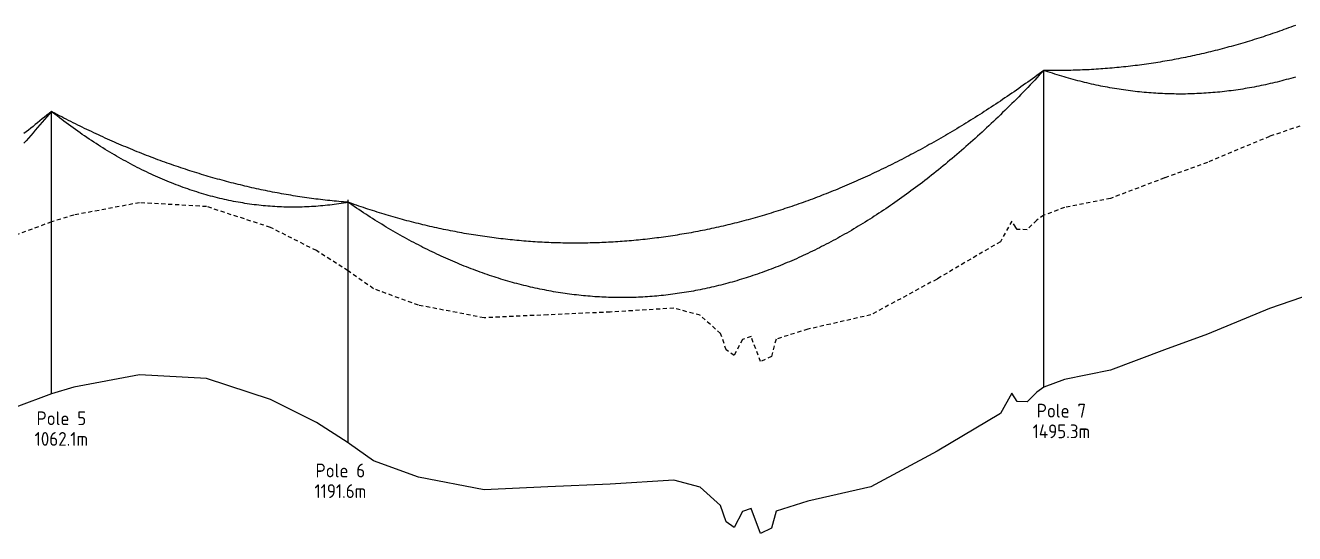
# Model space of a CAD drawing. Header units: metres. Extents: x 207830 to 218833, y 6369842 to 6373935.
# Drawn here: x 217742 to 218296, y 6372744 to 6372966 of the extents above; entities that cross this region are included whole.
import ezdxf
from ezdxf.enums import TextEntityAlignment as Align

# ---------------------------------------------------------------- set-up
doc = ezdxf.new("R2010")
doc.units = ezdxf.units.M
doc.linetypes.add('Dash', pattern=[5, 3, -2])
doc.layers.add('_User Miscellaneous1', color=7, linetype='Continuous')
doc.styles.add('ISOCP', font='isocp.shx', dxfattribs={"height": 1.75})

msp = doc.modelspace()

# ---------------------------------------------------------------- linework, layer by layer
at = {"layer": '_User Miscellaneous1'}
for p, q in [((218186.8, 6372939.76), (218186.8, 6372945.96)), ((218186.8, 6372939.76), (218186.8, 6372945.96)), ((218186.8, 6372939.76), (218186.8, 6372945.96)), ((218186.8, 6372939.76), (218186.8, 6372945.96)), ((218186.8, 6372807.76), (218186.8, 6372939.76)), ((217753.6, 6372921.87), (217753.6, 6372928.07)), ((217753.6, 6372921.87), (217753.6, 6372928.07)), ((217753.6, 6372921.87), (217753.6, 6372928.07)), ((217753.6, 6372921.87), (217753.6, 6372928.07)), ((217753.6, 6372804.87), (217753.6, 6372921.87)), ((217883.1, 6372783.58), (217883.1, 6372889.46)), ((217883.78, 6372858.07), (217883.11, 6372858.57)), ((218312.74, 6372851.57), (218285.33, 6372842.17)), ((218285.33, 6372842.17), (218258.17, 6372830.87)), ((218258.17, 6372830.87), (218239.42, 6372824.07)), ((218239.42, 6372824.07), (218215.9, 6372815.17)), ((218215.9, 6372815.17), (218195.8, 6372811.17)), ((217792.1, 6372813.27), (217763.43, 6372807.87)), ((217821.34, 6372811.57), (217792.1, 6372813.27)), ((217849.25, 6372802.47), (217821.34, 6372811.57)), ((218195.8, 6372811.17), (218186.81, 6372807.77)), ((217753.61, 6372804.87), (217738.02, 6372799.17)), ((217763.43, 6372807.87), (217753.61, 6372804.87)), ((218172.88, 6372805.27), (218167.81, 6372796.27)), ((218175.17, 6372801.57), (218172.88, 6372805.27)), ((218183.68, 6372805.67), (218179.44, 6372801.47)), ((218186.81, 6372807.77), (218183.68, 6372805.67)), ((217869.28, 6372792.37), (217849.25, 6372802.47)), ((218179.44, 6372801.47), (218175.17, 6372801.57)), ((217883.11, 6372783.57), (217869.28, 6372792.37)), ((218167.81, 6372796.27), (218140.16, 6372779.97)), ((217883.78, 6372783.07), (217883.11, 6372783.57)), ((217894.15, 6372775.77), (217883.78, 6372783.07)), ((217913.83, 6372768.57), (217894.15, 6372775.77)), ((218140.16, 6372779.97), (218111.29, 6372764.37)), ((217942.45, 6372763.07), (217913.83, 6372768.57)), ((217970.27, 6372764.37), (217942.45, 6372763.07)), ((217997.53, 6372765.57), (217970.27, 6372764.37)), ((218025.3, 6372767.27), (217997.53, 6372765.57)), ((218036.72, 6372764.17), (218025.3, 6372767.27)), ((218111.29, 6372764.37), (218083.73, 6372758.07)), ((218045.72, 6372756.17), (218036.72, 6372764.17)), ((218048.19, 6372749.07), (218045.72, 6372756.17)), ((218055.21, 6372753.67), (218051.61, 6372746.57)), ((218058.99, 6372754.87), (218055.21, 6372753.67)), ((218063.17, 6372743.97), (218058.99, 6372754.87)), ((218069.92, 6372753.77), (218067.86, 6372746.27)), ((218083.73, 6372758.07), (218069.92, 6372753.77)), ((218051.61, 6372746.57), (218048.19, 6372749.07)), ((218067.86, 6372746.27), (218063.17, 6372743.97))]:
    msp.add_line(p, q, dxfattribs=at)
at = {"layer": '_User Miscellaneous1', "linetype": 'Dash', "ltscale": 0.6}
for p, q in [((218312.74, 6372926.57), (218285.33, 6372917.17)), ((218285.33, 6372917.17), (218258.17, 6372905.87)), ((218258.17, 6372905.87), (218239.42, 6372899.07)), ((218239.42, 6372899.07), (218215.9, 6372890.17)), ((217792.1, 6372888.27), (217763.43, 6372882.87)), ((217821.34, 6372886.57), (217792.1, 6372888.27)), ((217849.25, 6372877.47), (217821.34, 6372886.57)), ((218195.8, 6372886.17), (218186.81, 6372882.77)), ((218215.9, 6372890.17), (218195.8, 6372886.17)), ((217763.43, 6372882.87), (217753.61, 6372879.87)), ((218183.68, 6372880.67), (218179.44, 6372876.47)), ((218186.81, 6372882.77), (218183.68, 6372880.67)), ((217753.61, 6372879.87), (217738.02, 6372874.17)), ((217869.28, 6372867.37), (217849.25, 6372877.47)), ((218172.88, 6372880.27), (218167.81, 6372871.27)), ((218179.44, 6372876.47), (218175.17, 6372876.57)), ((218167.81, 6372871.27), (218140.16, 6372854.97)), ((217883.11, 6372858.57), (217869.28, 6372867.37)), ((217894.15, 6372850.77), (217883.78, 6372858.07)), ((218140.16, 6372854.97), (218111.29, 6372839.37)), ((217913.83, 6372843.57), (217894.15, 6372850.77)), ((217942.45, 6372838.07), (217913.83, 6372843.57)), ((218025.3, 6372842.27), (217997.53, 6372840.57)), ((218036.72, 6372839.17), (218025.3, 6372842.27)), ((217970.27, 6372839.37), (217942.45, 6372838.07)), ((217997.53, 6372840.57), (217970.27, 6372839.37)), ((218045.72, 6372831.17), (218036.72, 6372839.17)), ((218111.29, 6372839.37), (218083.73, 6372833.07)), ((218048.19, 6372824.07), (218045.72, 6372831.17)), ((218083.73, 6372833.07), (218069.92, 6372828.77)), ((218055.21, 6372828.67), (218051.61, 6372821.57)), ((218058.99, 6372829.87), (218055.21, 6372828.67)), ((218063.17, 6372818.97), (218058.99, 6372829.87)), ((218069.92, 6372828.77), (218067.86, 6372821.27)), ((218051.61, 6372821.57), (218048.19, 6372824.07)), ((218067.86, 6372821.27), (218063.17, 6372818.97))]:
    msp.add_line(p, q, dxfattribs=at)
at = {"layer": '_User Miscellaneous1', "linetype": 'Dash'}
msp.add_line((218175.17, 6372876.57), (218172.88, 6372880.27), dxfattribs=at)
at = {"layer": '_User Miscellaneous1'}
for points in [[(218296.6, 6372965.58), (218295.6, 6372965.21), (218294.6, 6372964.84), (218293.6, 6372964.47), (218292.6, 6372964.1), (218291.6, 6372963.74), (218290.6, 6372963.39), (218289.6, 6372963.03), (218288.6, 6372962.68), (218287.6, 6372962.34), (218286.6, 6372961.99), (218285.6, 6372961.65), (218284.6, 6372961.32), (218283.6, 6372960.99), (218282.6, 6372960.66), (218281.6, 6372960.33), (218280.6, 6372960.01), (218279.6, 6372959.69), (218278.6, 6372959.38), (218277.6, 6372959.07), (218276.6, 6372958.76), (218275.6, 6372958.46), (218274.6, 6372958.16), (218273.6, 6372957.87), (218272.6, 6372957.57), (218271.6, 6372957.28), (218270.6, 6372957), (218269.6, 6372956.72), (218268.6, 6372956.44), (218267.6, 6372956.17), (218266.6, 6372955.9), (218265.6, 6372955.63), (218264.6, 6372955.37), (218263.6, 6372955.11), (218262.6, 6372954.85), (218261.6, 6372954.6), (218260.6, 6372954.35), (218259.6, 6372954.1), (218258.6, 6372953.86), (218257.6, 6372953.62), (218256.6, 6372953.39), (218255.6, 6372953.16), (218254.6, 6372952.93), (218253.6, 6372952.71), (218252.6, 6372952.49), (218251.6, 6372952.27), (218250.6, 6372952.06), (218249.6, 6372951.85), (218248.6, 6372951.65), (218247.6, 6372951.44), (218246.6, 6372951.25), (218245.6, 6372951.05), (218244.6, 6372950.86), (218243.6, 6372950.67), (218242.6, 6372950.49), (218241.6, 6372950.31), (218240.6, 6372950.13), (218239.6, 6372949.96), (218238.6, 6372949.79), (218237.6, 6372949.62), (218236.6, 6372949.46), (218235.6, 6372949.3), (218234.6, 6372949.15), (218233.6, 6372949), (218232.6, 6372948.85), (218231.6, 6372948.71), (218230.6, 6372948.57), (218229.6, 6372948.43), (218228.6, 6372948.3), (218227.6, 6372948.17), (218226.6, 6372948.04), (218225.6, 6372947.92), (218224.6, 6372947.8), (218223.6, 6372947.68), (218222.6, 6372947.57), (218221.6, 6372947.46), (218220.6, 6372947.36), (218219.6, 6372947.26), (218218.6, 6372947.16), (218217.6, 6372947.07), (218216.6, 6372946.98), (218215.6, 6372946.89), (218214.6, 6372946.81), (218213.6, 6372946.73), (218212.6, 6372946.66), (218211.6, 6372946.59), (218210.6, 6372946.52), (218209.6, 6372946.45), (218208.6, 6372946.39), (218207.6, 6372946.33), (218206.6, 6372946.28), (218205.6, 6372946.23), (218204.6, 6372946.19), (218203.6, 6372946.14), (218202.6, 6372946.1), (218201.6, 6372946.07), (218200.6, 6372946.04), (218199.6, 6372946.01), (218198.6, 6372945.98), (218197.6, 6372945.96), (218196.6, 6372945.94), (218195.6, 6372945.93), (218194.6, 6372945.92), (218193.6, 6372945.91), (218192.6, 6372945.91), (218191.6, 6372945.91), (218190.6, 6372945.92), (218189.6, 6372945.92), (218188.6, 6372945.93), (218187.6, 6372945.95), (218186.8, 6372945.96)], [(218186.8, 6372945.96), (218185.8, 6372944.89), (218184.8, 6372943.82), (218183.8, 6372942.76), (218182.8, 6372941.71), (218181.8, 6372940.66), (218180.8, 6372939.61), (218179.8, 6372938.57), (218178.8, 6372937.54), (218177.8, 6372936.52), (218176.8, 6372935.49), (218175.8, 6372934.48), (218174.8, 6372933.47), (218173.8, 6372932.47), (218172.8, 6372931.47), (218171.8, 6372930.48), (218170.8, 6372929.49), (218169.8, 6372928.51), (218168.8, 6372927.54), (218167.8, 6372926.57), (218166.8, 6372925.61), (218165.8, 6372924.66), (218164.8, 6372923.7), (218163.8, 6372922.76), (218162.8, 6372921.82), (218161.8, 6372920.89), (218160.8, 6372919.96), (218159.8, 6372919.04), (218158.8, 6372918.13), (218157.8, 6372917.22), (218156.8, 6372916.31), (218155.8, 6372915.42), (218154.8, 6372914.52), (218153.8, 6372913.64), (218152.8, 6372912.76), (218151.8, 6372911.88), (218150.8, 6372911.02), (218149.8, 6372910.15), (218148.8, 6372909.3), (218147.8, 6372908.45), (218146.8, 6372907.6), (218145.8, 6372906.76), (218144.8, 6372905.93), (218143.8, 6372905.1), (218142.8, 6372904.28), (218141.8, 6372903.46), (218140.8, 6372902.65), (218139.8, 6372901.85), (218138.8, 6372901.05), (218137.8, 6372900.26), (218136.8, 6372899.47), (218135.8, 6372898.69), (218134.8, 6372897.92), (218133.8, 6372897.15), (218132.8, 6372896.39), (218131.8, 6372895.63), (218130.8, 6372894.88), (218129.8, 6372894.13), (218128.8, 6372893.39), (218127.8, 6372892.66), (218126.8, 6372891.93), (218125.8, 6372891.21), (218124.8, 6372890.49), (218123.8, 6372889.78), (218122.8, 6372889.08), (218121.8, 6372888.38), (218120.8, 6372887.68), (218119.8, 6372887), (218118.8, 6372886.32), (218117.8, 6372885.64), (218116.8, 6372884.97), (218115.8, 6372884.31), (218114.8, 6372883.65), (218113.8, 6372883), (218112.8, 6372882.35), (218111.8, 6372881.71), (218110.8, 6372881.08), (218109.8, 6372880.45), (218108.8, 6372879.82), (218107.8, 6372879.21), (218106.8, 6372878.6), (218105.8, 6372877.99), (218104.8, 6372877.39), (218103.8, 6372876.8), (218102.8, 6372876.21), (218101.8, 6372875.63), (218100.8, 6372875.05), (218099.8, 6372874.48), (218098.8, 6372873.92), (218097.8, 6372873.36), (218096.8, 6372872.81), (218095.8, 6372872.26), (218094.8, 6372871.72), (218093.8, 6372871.18), (218092.8, 6372870.65), (218091.8, 6372870.13), (218090.8, 6372869.61), (218089.8, 6372869.1), (218088.8, 6372868.59), (218087.8, 6372868.09), (218086.8, 6372867.6), (218085.8, 6372867.11), (218084.8, 6372866.63), (218083.8, 6372866.15), (218082.8, 6372865.68), (218081.8, 6372865.21), (218080.8, 6372864.75), (218079.8, 6372864.3), (218078.8, 6372863.85), (218077.8, 6372863.41), (218076.8, 6372862.98), (218075.8, 6372862.55), (218074.8, 6372862.12), (218073.8, 6372861.7), (218072.8, 6372861.29), (218071.8, 6372860.88), (218070.8, 6372860.48), (218069.8, 6372860.09), (218068.8, 6372859.7), (218067.8, 6372859.31), (218066.8, 6372858.94), (218065.8, 6372858.56), (218064.8, 6372858.2), (218063.8, 6372857.84), (218062.8, 6372857.48), (218061.8, 6372857.13), (218060.8, 6372856.79), (218059.8, 6372856.45), (218058.8, 6372856.12), (218057.8, 6372855.8), (218056.8, 6372855.48), (218055.8, 6372855.17), (218054.8, 6372854.86), (218053.8, 6372854.56), (218052.8, 6372854.26), (218051.8, 6372853.97), (218050.8, 6372853.68), (218049.8, 6372853.41), (218048.8, 6372853.13), (218047.8, 6372852.87), (218046.8, 6372852.61), (218045.8, 6372852.35), (218044.8, 6372852.1), (218043.8, 6372851.86), (218042.8, 6372851.62), (218041.8, 6372851.39), (218040.8, 6372851.16), (218039.8, 6372850.94), (218038.8, 6372850.73), (218037.8, 6372850.52), (218036.8, 6372850.31), (218035.8, 6372850.12), (218034.8, 6372849.93), (218033.8, 6372849.74), (218032.8, 6372849.56), (218031.8, 6372849.39), (218030.8, 6372849.22), (218029.8, 6372849.06), (218028.8, 6372848.9), (218027.8, 6372848.75), (218026.8, 6372848.61), (218025.8, 6372848.47), (218024.8, 6372848.34), (218023.8, 6372848.21), (218022.8, 6372848.09), (218021.8, 6372847.97), (218020.8, 6372847.86), (218019.8, 6372847.76), (218018.8, 6372847.66), (218017.8, 6372847.57), (218016.8, 6372847.48), (218015.8, 6372847.4), (218014.8, 6372847.33), (218013.8, 6372847.26), (218012.8, 6372847.2), (218011.8, 6372847.14), (218010.8, 6372847.09), (218009.8, 6372847.04), (218008.8, 6372847), (218007.8, 6372846.97), (218006.8, 6372846.94), (218005.8, 6372846.92), (218004.8, 6372846.9), (218003.8, 6372846.89), (218002.8, 6372846.89), (218001.8, 6372846.89), (218000.8, 6372846.9), (217999.8, 6372846.91), (217998.8, 6372846.93), (217997.8, 6372846.95), (217996.8, 6372846.98), (217995.8, 6372847.02), (217994.8, 6372847.06), (217993.8, 6372847.11), (217992.8, 6372847.16), (217991.8, 6372847.22), (217990.8, 6372847.29), (217989.8, 6372847.36), (217988.8, 6372847.44), (217987.8, 6372847.52), (217986.8, 6372847.61), (217985.8, 6372847.7), (217984.8, 6372847.8), (217983.8, 6372847.91), (217982.8, 6372848.02), (217981.8, 6372848.14), (217980.8, 6372848.26), (217979.8, 6372848.39), (217978.8, 6372848.53), (217977.8, 6372848.67), (217976.8, 6372848.81), (217975.8, 6372848.97), (217974.8, 6372849.12), (217973.8, 6372849.29), (217972.8, 6372849.46), (217971.8, 6372849.64), (217970.8, 6372849.82), (217969.8, 6372850.01), (217968.8, 6372850.2), (217967.8, 6372850.4), (217966.8, 6372850.6), (217965.8, 6372850.81), (217964.8, 6372851.03), (217963.8, 6372851.25), (217962.8, 6372851.48), (217961.8, 6372851.72), (217960.8, 6372851.96), (217959.8, 6372852.2), (217958.8, 6372852.46), (217957.8, 6372852.71), (217956.8, 6372852.98), (217955.8, 6372853.25), (217954.8, 6372853.52), (217953.8, 6372853.8), (217952.8, 6372854.09), (217951.8, 6372854.38), (217950.8, 6372854.68), (217949.8, 6372854.98), (217948.8, 6372855.29), (217947.8, 6372855.61), (217946.8, 6372855.93), (217945.8, 6372856.26), (217944.8, 6372856.59), (217943.8, 6372856.93), (217942.8, 6372857.28), (217941.8, 6372857.63), (217940.8, 6372857.99), (217939.8, 6372858.35), (217938.8, 6372858.72), (217937.8, 6372859.09), (217936.8, 6372859.47), (217935.8, 6372859.86), (217934.8, 6372860.25), (217933.8, 6372860.65), (217932.8, 6372861.05), (217931.8, 6372861.46), (217930.8, 6372861.88), (217929.8, 6372862.3), (217928.8, 6372862.72), (217927.8, 6372863.16), (217926.8, 6372863.59), (217925.8, 6372864.04), (217924.8, 6372864.49), (217923.8, 6372864.94), (217922.8, 6372865.41), (217921.8, 6372865.87), (217920.8, 6372866.35), (217919.8, 6372866.83), (217918.8, 6372867.31), (217917.8, 6372867.8), (217916.8, 6372868.3), (217915.8, 6372868.8), (217914.8, 6372869.31), (217913.8, 6372869.83), (217912.8, 6372870.35), (217911.8, 6372870.87), (217910.8, 6372871.4), (217909.8, 6372871.94), (217908.8, 6372872.48), (217907.8, 6372873.03), (217906.8, 6372873.59), (217905.8, 6372874.15), (217904.8, 6372874.72), (217903.8, 6372875.29), (217902.8, 6372875.87), (217901.8, 6372876.45), (217900.8, 6372877.04), (217899.8, 6372877.64), (217898.8, 6372878.24), (217897.8, 6372878.85), (217896.8, 6372879.46), (217895.8, 6372880.08), (217894.8, 6372880.71), (217893.8, 6372881.34), (217892.8, 6372881.98), (217891.8, 6372882.62), (217890.8, 6372883.27), (217889.8, 6372883.92), (217888.8, 6372884.58), (217887.8, 6372885.25), (217886.8, 6372885.92), (217885.8, 6372886.6), (217884.8, 6372887.28), (217883.8, 6372887.97), (217883.1, 6372888.46)], [(218186.8, 6372945.96), (218185.8, 6372945.23), (218184.8, 6372944.5), (218183.8, 6372943.77), (218182.8, 6372943.04), (218181.8, 6372942.32), (218180.8, 6372941.6), (218179.8, 6372940.89), (218178.8, 6372940.18), (218177.8, 6372939.47), (218176.8, 6372938.77), (218175.8, 6372938.07), (218174.8, 6372937.37), (218173.8, 6372936.68), (218172.8, 6372935.99), (218171.8, 6372935.3), (218170.8, 6372934.62), (218169.8, 6372933.94), (218168.8, 6372933.27), (218167.8, 6372932.6), (218166.8, 6372931.93), (218165.8, 6372931.27), (218164.8, 6372930.61), (218163.8, 6372929.95), (218162.8, 6372929.3), (218161.8, 6372928.65), (218160.8, 6372928), (218159.8, 6372927.36), (218158.8, 6372926.72), (218157.8, 6372926.09), (218156.8, 6372925.46), (218155.8, 6372924.83), (218154.8, 6372924.21), (218153.8, 6372923.59), (218152.8, 6372922.97), (218151.8, 6372922.36), (218150.8, 6372921.75), (218149.8, 6372921.14), (218148.8, 6372920.54), (218147.8, 6372919.94), (218146.8, 6372919.34), (218145.8, 6372918.75), (218144.8, 6372918.17), (218143.8, 6372917.58), (218142.8, 6372917), (218141.8, 6372916.42), (218140.8, 6372915.85), (218139.8, 6372915.28), (218138.8, 6372914.72), (218137.8, 6372914.15), (218136.8, 6372913.59), (218135.8, 6372913.04), (218134.8, 6372912.49), (218133.8, 6372911.94), (218132.8, 6372911.39), (218131.8, 6372910.85), (218130.8, 6372910.32), (218129.8, 6372909.78), (218128.8, 6372909.25), (218127.8, 6372908.73), (218126.8, 6372908.2), (218125.8, 6372907.68), (218124.8, 6372907.17), (218123.8, 6372906.66), (218122.8, 6372906.15), (218121.8, 6372905.64), (218120.8, 6372905.14), (218119.8, 6372904.65), (218118.8, 6372904.15), (218117.8, 6372903.66), (218116.8, 6372903.18), (218115.8, 6372902.69), (218114.8, 6372902.21), (218113.8, 6372901.74), (218112.8, 6372901.27), (218111.8, 6372900.8), (218110.8, 6372900.33), (218109.8, 6372899.87), (218108.8, 6372899.41), (218107.8, 6372898.96), (218106.8, 6372898.51), (218105.8, 6372898.06), (218104.8, 6372897.62), (218103.8, 6372897.18), (218102.8, 6372896.74), (218101.8, 6372896.31), (218100.8, 6372895.88), (218099.8, 6372895.46), (218098.8, 6372895.04), (218097.8, 6372894.62), (218096.8, 6372894.2), (218095.8, 6372893.79), (218094.8, 6372893.38), (218093.8, 6372892.98), (218092.8, 6372892.58), (218091.8, 6372892.19), (218090.8, 6372891.79), (218089.8, 6372891.4), (218088.8, 6372891.02), (218087.8, 6372890.64), (218086.8, 6372890.26), (218085.8, 6372889.88), (218084.8, 6372889.51), (218083.8, 6372889.14), (218082.8, 6372888.78), (218081.8, 6372888.42), (218080.8, 6372888.06), (218079.8, 6372887.71), (218078.8, 6372887.36), (218077.8, 6372887.02), (218076.8, 6372886.67), (218075.8, 6372886.34), (218074.8, 6372886), (218073.8, 6372885.67), (218072.8, 6372885.34), (218071.8, 6372885.02), (218070.8, 6372884.7), (218069.8, 6372884.38), (218068.8, 6372884.07), (218067.8, 6372883.76), (218066.8, 6372883.45), (218065.8, 6372883.15), (218064.8, 6372882.85), (218063.8, 6372882.56), (218062.8, 6372882.26), (218061.8, 6372881.98), (218060.8, 6372881.69), (218059.8, 6372881.41), (218058.8, 6372881.13), (218057.8, 6372880.86), (218056.8, 6372880.59), (218055.8, 6372880.32), (218054.8, 6372880.06), (218053.8, 6372879.8), (218052.8, 6372879.55), (218051.8, 6372879.29), (218050.8, 6372879.05), (218049.8, 6372878.8), (218048.8, 6372878.56), (218047.8, 6372878.32), (218046.8, 6372878.09), (218045.8, 6372877.86), (218044.8, 6372877.63), (218043.8, 6372877.41), (218042.8, 6372877.19), (218041.8, 6372876.97), (218040.8, 6372876.76), (218039.8, 6372876.55), (218038.8, 6372876.35), (218037.8, 6372876.15), (218036.8, 6372875.95), (218035.8, 6372875.76), (218034.8, 6372875.56), (218033.8, 6372875.38), (218032.8, 6372875.19), (218031.8, 6372875.01), (218030.8, 6372874.84), (218029.8, 6372874.67), (218028.8, 6372874.5), (218027.8, 6372874.33), (218026.8, 6372874.17), (218025.8, 6372874.01), (218024.8, 6372873.86), (218023.8, 6372873.71), (218022.8, 6372873.56), (218021.8, 6372873.42), (218020.8, 6372873.28), (218019.8, 6372873.14), (218018.8, 6372873.01), (218017.8, 6372872.88), (218016.8, 6372872.75), (218015.8, 6372872.63), (218014.8, 6372872.51), (218013.8, 6372872.4), (218012.8, 6372872.29), (218011.8, 6372872.18), (218010.8, 6372872.07), (218009.8, 6372871.97), (218008.8, 6372871.88), (218007.8, 6372871.78), (218006.8, 6372871.7), (218005.8, 6372871.61), (218004.8, 6372871.53), (218003.8, 6372871.45), (218002.8, 6372871.37), (218001.8, 6372871.3), (218000.8, 6372871.23), (217999.8, 6372871.17), (217998.8, 6372871.11), (217997.8, 6372871.05), (217996.8, 6372871), (217995.8, 6372870.95), (217994.8, 6372870.9), (217993.8, 6372870.86), (217992.8, 6372870.82), (217991.8, 6372870.79), (217990.8, 6372870.75), (217989.8, 6372870.73), (217988.8, 6372870.7), (217987.8, 6372870.68), (217986.8, 6372870.66), (217985.8, 6372870.65), (217984.8, 6372870.64), (217983.8, 6372870.63), (217982.8, 6372870.63), (217981.8, 6372870.63), (217980.8, 6372870.64), (217979.8, 6372870.64), (217978.8, 6372870.65), (217977.8, 6372870.67), (217976.8, 6372870.69), (217975.8, 6372870.71), (217974.8, 6372870.74), (217973.8, 6372870.77), (217972.8, 6372870.8), (217971.8, 6372870.84), (217970.8, 6372870.88), (217969.8, 6372870.92), (217968.8, 6372870.97), (217967.8, 6372871.02), (217966.8, 6372871.07), (217965.8, 6372871.13), (217964.8, 6372871.2), (217963.8, 6372871.26), (217962.8, 6372871.33), (217961.8, 6372871.4), (217960.8, 6372871.48), (217959.8, 6372871.56), (217958.8, 6372871.64), (217957.8, 6372871.73), (217956.8, 6372871.82), (217955.8, 6372871.92), (217954.8, 6372872.01), (217953.8, 6372872.12), (217952.8, 6372872.22), (217951.8, 6372872.33), (217950.8, 6372872.44), (217949.8, 6372872.56), (217948.8, 6372872.68), (217947.8, 6372872.8), (217946.8, 6372872.93), (217945.8, 6372873.06), (217944.8, 6372873.19), (217943.8, 6372873.33), (217942.8, 6372873.47), (217941.8, 6372873.62), (217940.8, 6372873.77), (217939.8, 6372873.92), (217938.8, 6372874.08), (217937.8, 6372874.23), (217936.8, 6372874.4), (217935.8, 6372874.56), (217934.8, 6372874.74), (217933.8, 6372874.91), (217932.8, 6372875.09), (217931.8, 6372875.27), (217930.8, 6372875.45), (217929.8, 6372875.64), (217928.8, 6372875.83), (217927.8, 6372876.03), (217926.8, 6372876.23), (217925.8, 6372876.43), (217924.8, 6372876.64), (217923.8, 6372876.85), (217922.8, 6372877.06), (217921.8, 6372877.28), (217920.8, 6372877.5), (217919.8, 6372877.72), (217918.8, 6372877.95), (217917.8, 6372878.18), (217916.8, 6372878.42), (217915.8, 6372878.66), (217914.8, 6372878.9), (217913.8, 6372879.15), (217912.8, 6372879.4), (217911.8, 6372879.65), (217910.8, 6372879.91), (217909.8, 6372880.17), (217908.8, 6372880.43), (217907.8, 6372880.7), (217906.8, 6372880.97), (217905.8, 6372881.24), (217904.8, 6372881.52), (217903.8, 6372881.81), (217902.8, 6372882.09), (217901.8, 6372882.38), (217900.8, 6372882.67), (217899.8, 6372882.97), (217898.8, 6372883.27), (217897.8, 6372883.57), (217896.8, 6372883.88), (217895.8, 6372884.19), (217894.8, 6372884.51), (217893.8, 6372884.83), (217892.8, 6372885.15), (217891.8, 6372885.47), (217890.8, 6372885.8), (217889.8, 6372886.13), (217888.8, 6372886.47), (217887.8, 6372886.81), (217886.8, 6372887.15), (217885.8, 6372887.5), (217884.8, 6372887.85), (217883.8, 6372888.21), (217883.1, 6372888.46)], [(218296.6, 6372943.07), (218295.6, 6372942.78), (218294.6, 6372942.49), (218293.6, 6372942.21), (218292.6, 6372941.94), (218291.6, 6372941.67), (218290.6, 6372941.41), (218289.6, 6372941.15), (218288.6, 6372940.9), (218287.6, 6372940.66), (218286.6, 6372940.42), (218285.6, 6372940.19), (218284.6, 6372939.96), (218283.6, 6372939.74), (218282.6, 6372939.52), (218281.6, 6372939.31), (218280.6, 6372939.11), (218279.6, 6372938.91), (218278.6, 6372938.72), (218277.6, 6372938.53), (218276.6, 6372938.35), (218275.6, 6372938.18), (218274.6, 6372938.01), (218273.6, 6372937.85), (218272.6, 6372937.69), (218271.6, 6372937.54), (218270.6, 6372937.39), (218269.6, 6372937.25), (218268.6, 6372937.12), (218267.6, 6372936.99), (218266.6, 6372936.87), (218265.6, 6372936.75), (218264.6, 6372936.64), (218263.6, 6372936.54), (218262.6, 6372936.44), (218261.6, 6372936.35), (218260.6, 6372936.26), (218259.6, 6372936.18), (218258.6, 6372936.11), (218257.6, 6372936.04), (218256.6, 6372935.97), (218255.6, 6372935.91), (218254.6, 6372935.86), (218253.6, 6372935.82), (218252.6, 6372935.78), (218251.6, 6372935.74), (218250.6, 6372935.71), (218249.6, 6372935.69), (218248.6, 6372935.67), (218247.6, 6372935.66), (218246.6, 6372935.66), (218245.6, 6372935.66), (218244.6, 6372935.67), (218243.6, 6372935.68), (218242.6, 6372935.7), (218241.6, 6372935.72), (218240.6, 6372935.75), (218239.6, 6372935.79), (218238.6, 6372935.83), (218237.6, 6372935.87), (218236.6, 6372935.93), (218235.6, 6372935.99), (218234.6, 6372936.05), (218233.6, 6372936.12), (218232.6, 6372936.2), (218231.6, 6372936.28), (218230.6, 6372936.37), (218229.6, 6372936.46), (218228.6, 6372936.56), (218227.6, 6372936.67), (218226.6, 6372936.78), (218225.6, 6372936.9), (218224.6, 6372937.02), (218223.6, 6372937.15), (218222.6, 6372937.29), (218221.6, 6372937.43), (218220.6, 6372937.57), (218219.6, 6372937.73), (218218.6, 6372937.88), (218217.6, 6372938.05), (218216.6, 6372938.22), (218215.6, 6372938.39), (218214.6, 6372938.58), (218213.6, 6372938.76), (218212.6, 6372938.96), (218211.6, 6372939.16), (218210.6, 6372939.36), (218209.6, 6372939.57), (218208.6, 6372939.79), (218207.6, 6372940.01), (218206.6, 6372940.24), (218205.6, 6372940.47), (218204.6, 6372940.71), (218203.6, 6372940.96), (218202.6, 6372941.21), (218201.6, 6372941.47), (218200.6, 6372941.73), (218199.6, 6372942), (218198.6, 6372942.28), (218197.6, 6372942.56), (218196.6, 6372942.84), (218195.6, 6372943.14), (218194.6, 6372943.44), (218193.6, 6372943.74), (218192.6, 6372944.05), (218191.6, 6372944.37), (218190.6, 6372944.69), (218189.6, 6372945.02), (218188.6, 6372945.35), (218187.6, 6372945.69), (218186.8, 6372945.96)], [(217753.6, 6372928.07), (217752.6, 6372927.24), (217751.6, 6372926.42), (217750.6, 6372925.6), (217749.6, 6372924.79), (217748.6, 6372923.98), (217747.6, 6372923.17), (217746.6, 6372922.36), (217745.6, 6372921.56), (217744.6, 6372920.77), (217743.6, 6372919.97), (217742.6, 6372919.18), (217741.6, 6372918.39)], [(217753.6, 6372928.07), (217752.6, 6372926.87), (217751.6, 6372925.68), (217750.6, 6372924.5), (217749.6, 6372923.33), (217748.6, 6372922.16), (217747.6, 6372921), (217746.6, 6372919.85), (217745.6, 6372918.71), (217744.6, 6372917.57), (217743.6, 6372916.44), (217742.6, 6372915.32), (217741.6, 6372914.2)], [(217883.1, 6372888.46), (217882.1, 6372888.54), (217881.1, 6372888.62), (217880.1, 6372888.7), (217879.1, 6372888.79), (217878.1, 6372888.89), (217877.1, 6372888.98), (217876.1, 6372889.08), (217875.1, 6372889.19), (217874.1, 6372889.3), (217873.1, 6372889.41), (217872.1, 6372889.52), (217871.1, 6372889.64), (217870.1, 6372889.76), (217869.1, 6372889.88), (217868.1, 6372890.01), (217867.1, 6372890.14), (217866.1, 6372890.28), (217865.1, 6372890.42), (217864.1, 6372890.56), (217863.1, 6372890.71), (217862.1, 6372890.86), (217861.1, 6372891.01), (217860.1, 6372891.17), (217859.1, 6372891.33), (217858.1, 6372891.49), (217857.1, 6372891.66), (217856.1, 6372891.83), (217855.1, 6372892), (217854.1, 6372892.18), (217853.1, 6372892.36), (217852.1, 6372892.55), (217851.1, 6372892.74), (217850.1, 6372892.93), (217849.1, 6372893.12), (217848.1, 6372893.32), (217847.1, 6372893.53), (217846.1, 6372893.73), (217845.1, 6372893.94), (217844.1, 6372894.15), (217843.1, 6372894.37), (217842.1, 6372894.59), (217841.1, 6372894.81), (217840.1, 6372895.04), (217839.1, 6372895.27), (217838.1, 6372895.51), (217837.1, 6372895.74), (217836.1, 6372895.99), (217835.1, 6372896.23), (217834.1, 6372896.48), (217833.1, 6372896.73), (217832.1, 6372896.99), (217831.1, 6372897.25), (217830.1, 6372897.51), (217829.1, 6372897.77), (217828.1, 6372898.04), (217827.1, 6372898.32), (217826.1, 6372898.59), (217825.1, 6372898.87), (217824.1, 6372899.16), (217823.1, 6372899.45), (217822.1, 6372899.74), (217821.1, 6372900.03), (217820.1, 6372900.33), (217819.1, 6372900.63), (217818.1, 6372900.94), (217817.1, 6372901.24), (217816.1, 6372901.56), (217815.1, 6372901.87), (217814.1, 6372902.19), (217813.1, 6372902.51), (217812.1, 6372902.84), (217811.1, 6372903.17), (217810.1, 6372903.5), (217809.1, 6372903.84), (217808.1, 6372904.18), (217807.1, 6372904.52), (217806.1, 6372904.87), (217805.1, 6372905.22), (217804.1, 6372905.58), (217803.1, 6372905.93), (217802.1, 6372906.29), (217801.1, 6372906.66), (217800.1, 6372907.03), (217799.1, 6372907.4), (217798.1, 6372907.78), (217797.1, 6372908.16), (217796.1, 6372908.54), (217795.1, 6372908.92), (217794.1, 6372909.31), (217793.1, 6372909.71), (217792.1, 6372910.1), (217791.1, 6372910.5), (217790.1, 6372910.91), (217789.1, 6372911.32), (217788.1, 6372911.73), (217787.1, 6372912.14), (217786.1, 6372912.56), (217785.1, 6372912.98), (217784.1, 6372913.41), (217783.1, 6372913.83), (217782.1, 6372914.27), (217781.1, 6372914.7), (217780.1, 6372915.14), (217779.1, 6372915.58), (217778.1, 6372916.03), (217777.1, 6372916.48), (217776.1, 6372916.93), (217775.1, 6372917.39), (217774.1, 6372917.85), (217773.1, 6372918.31), (217772.1, 6372918.78), (217771.1, 6372919.25), (217770.1, 6372919.73), (217769.1, 6372920.21), (217768.1, 6372920.69), (217767.1, 6372921.17), (217766.1, 6372921.66), (217765.1, 6372922.15), (217764.1, 6372922.65), (217763.1, 6372923.15), (217762.1, 6372923.65), (217761.1, 6372924.16), (217760.1, 6372924.67), (217759.1, 6372925.18), (217758.1, 6372925.7), (217757.1, 6372926.22), (217756.1, 6372926.74), (217755.1, 6372927.27), (217754.1, 6372927.8), (217753.6, 6372928.07)], [(217883.1, 6372888.46), (217882.1, 6372888.28), (217881.1, 6372888.11), (217880.1, 6372887.95), (217879.1, 6372887.8), (217878.1, 6372887.65), (217877.1, 6372887.52), (217876.1, 6372887.39), (217875.1, 6372887.26), (217874.1, 6372887.15), (217873.1, 6372887.04), (217872.1, 6372886.94), (217871.1, 6372886.85), (217870.1, 6372886.76), (217869.1, 6372886.68), (217868.1, 6372886.61), (217867.1, 6372886.55), (217866.1, 6372886.49), (217865.1, 6372886.44), (217864.1, 6372886.4), (217863.1, 6372886.37), (217862.1, 6372886.34), (217861.1, 6372886.33), (217860.1, 6372886.32), (217859.1, 6372886.31), (217858.1, 6372886.32), (217857.1, 6372886.33), (217856.1, 6372886.35), (217855.1, 6372886.37), (217854.1, 6372886.41), (217853.1, 6372886.45), (217852.1, 6372886.5), (217851.1, 6372886.56), (217850.1, 6372886.62), (217849.1, 6372886.69), (217848.1, 6372886.77), (217847.1, 6372886.86), (217846.1, 6372886.95), (217845.1, 6372887.05), (217844.1, 6372887.16), (217843.1, 6372887.28), (217842.1, 6372887.4), (217841.1, 6372887.53), (217840.1, 6372887.67), (217839.1, 6372887.82), (217838.1, 6372887.97), (217837.1, 6372888.14), (217836.1, 6372888.31), (217835.1, 6372888.48), (217834.1, 6372888.67), (217833.1, 6372888.86), (217832.1, 6372889.06), (217831.1, 6372889.26), (217830.1, 6372889.48), (217829.1, 6372889.7), (217828.1, 6372889.93), (217827.1, 6372890.16), (217826.1, 6372890.41), (217825.1, 6372890.66), (217824.1, 6372890.92), (217823.1, 6372891.18), (217822.1, 6372891.46), (217821.1, 6372891.74), (217820.1, 6372892.03), (217819.1, 6372892.32), (217818.1, 6372892.63), (217817.1, 6372892.94), (217816.1, 6372893.26), (217815.1, 6372893.59), (217814.1, 6372893.92), (217813.1, 6372894.26), (217812.1, 6372894.61), (217811.1, 6372894.97), (217810.1, 6372895.33), (217809.1, 6372895.7), (217808.1, 6372896.08), (217807.1, 6372896.47), (217806.1, 6372896.86), (217805.1, 6372897.26), (217804.1, 6372897.67), (217803.1, 6372898.09), (217802.1, 6372898.51), (217801.1, 6372898.94), (217800.1, 6372899.38), (217799.1, 6372899.83), (217798.1, 6372900.28), (217797.1, 6372900.74), (217796.1, 6372901.21), (217795.1, 6372901.69), (217794.1, 6372902.17), (217793.1, 6372902.66), (217792.1, 6372903.16), (217791.1, 6372903.67), (217790.1, 6372904.18), (217789.1, 6372904.7), (217788.1, 6372905.23), (217787.1, 6372905.77), (217786.1, 6372906.31), (217785.1, 6372906.86), (217784.1, 6372907.42), (217783.1, 6372907.99), (217782.1, 6372908.56), (217781.1, 6372909.14), (217780.1, 6372909.73), (217779.1, 6372910.33), (217778.1, 6372910.93), (217777.1, 6372911.54), (217776.1, 6372912.16), (217775.1, 6372912.79), (217774.1, 6372913.42), (217773.1, 6372914.06), (217772.1, 6372914.71), (217771.1, 6372915.37), (217770.1, 6372916.03), (217769.1, 6372916.7), (217768.1, 6372917.38), (217767.1, 6372918.07), (217766.1, 6372918.76), (217765.1, 6372919.46), (217764.1, 6372920.17), (217763.1, 6372920.89), (217762.1, 6372921.61), (217761.1, 6372922.34), (217760.1, 6372923.08), (217759.1, 6372923.83), (217758.1, 6372924.58), (217757.1, 6372925.34), (217756.1, 6372926.11), (217755.1, 6372926.89), (217754.1, 6372927.67), (217753.6, 6372928.07)]]:
    msp.add_lwpolyline(points, dxfattribs=at)

# ---------------------------------------------------------------- texts
at = {"layer": '_User Miscellaneous1', "style": 'ISOCP'}
for s, p in [('Pole 7', (218194.45, 6372800.57)), ('Pole 5', (217757.97, 6372797.26)), ('1062.1m', (217757.97, 6372788.26)), ('1495.3m', (218194.45, 6372791.57)), ('Pole 6', (217879.74, 6372774.49)), ('1191.6m', (217879.74, 6372765.49))]:
    msp.add_text(s, height=6, dxfattribs=at).set_placement(p, align=Align.TOP_CENTER)

doc.saveas('drawing.dxf')
